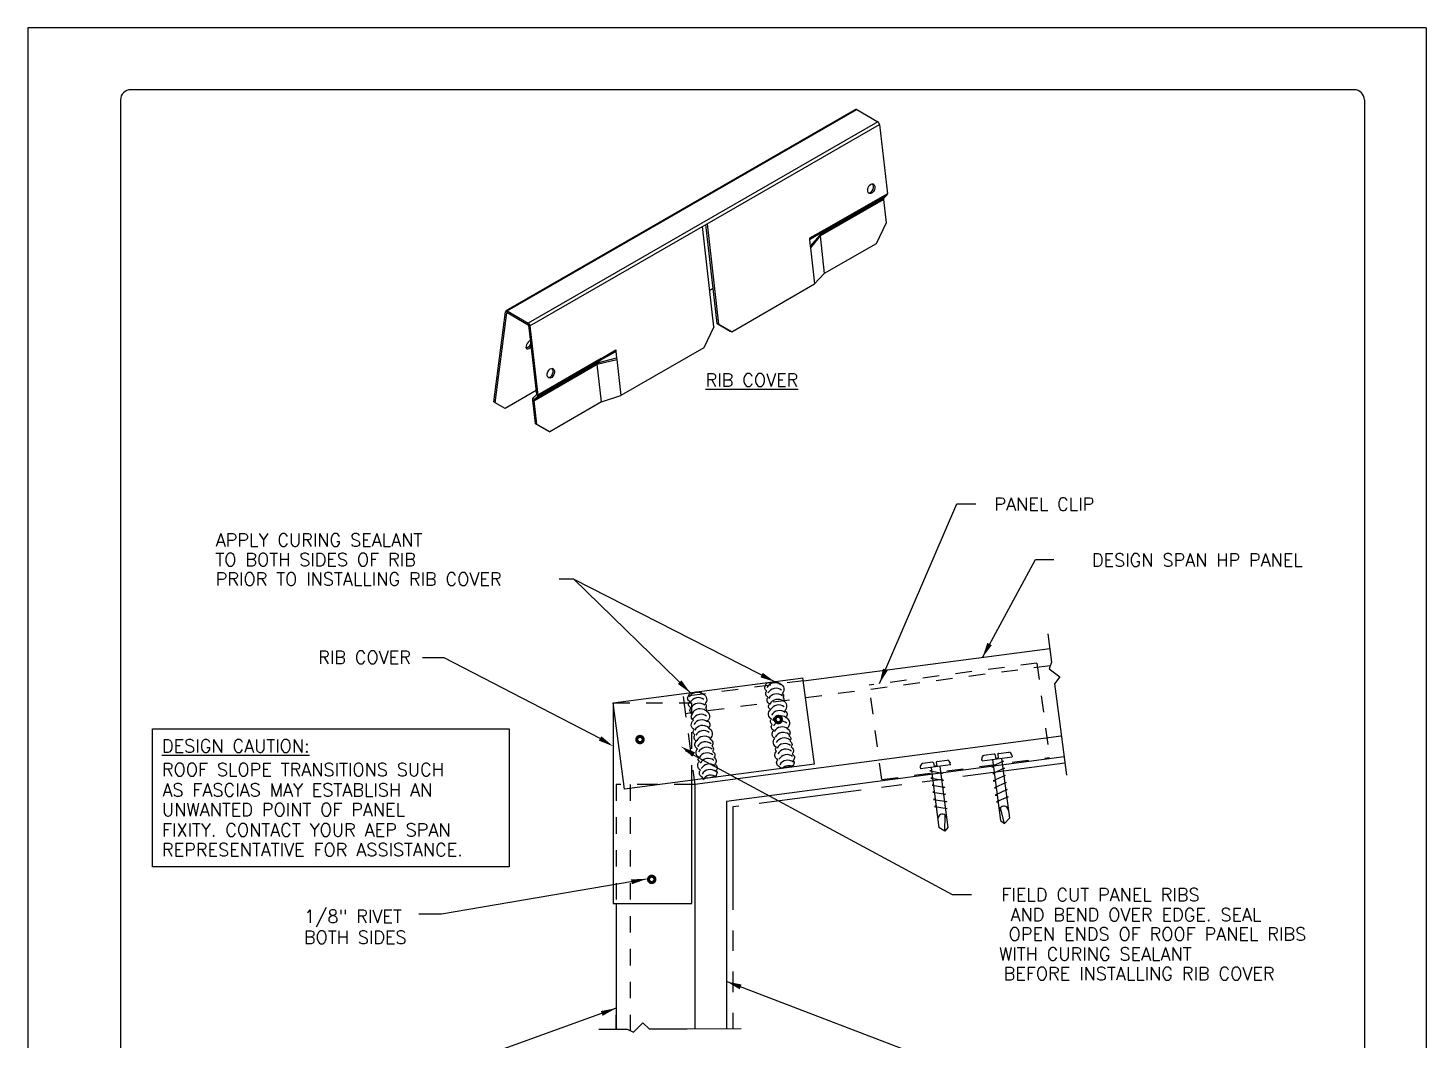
# Model space of a CAD drawing. Extents: x 109.9 to 118.4, y -14.4 to -3.4.
# Drawn here: x 109.86 to 118.36, y -9.58 to -3.43 of the extents above; entities that cross this region are included whole.
import ezdxf
from ezdxf.enums import TextEntityAlignment as Align

# ---------------------------------------------------------------- set-up
doc = ezdxf.new("R2010")
doc.units = 0
doc.header["$LTSCALE"] = 0.5
doc.header["$MEASUREMENT"] = 0
doc.linetypes.add('HIDDEN', pattern=[0.375, 0.25, -0.125])
doc.linetypes.add('PHANTOM', pattern=[2.5, 1.25, -0.25, 0.25, -0.25, 0.25, -0.25])
for name, color, linetype in [('BORDER', 9, 'CONTINUOUS'), ('DIM', 4, 'CONTINUOUS'), ('DWG', 2, 'CONTINUOUS')]:
    doc.layers.add(name, color=color, linetype=linetype)
doc.styles.get("Standard").update_dxf_attribs({"font": 'romans.shx'})

msp = doc.modelspace()

# ---------------------------------------------------------------- linework, layer by layer
at = {"layer": 'BORDER'}
for p, q in [((118.3565, -3.4315), (109.8565, -3.4315)), ((109.8565, -3.4315), (109.8565, -14.4315)), ((118.3565, -3.4315), (118.3565, -14.4315)), ((117.919, -3.8065), (110.4815, -3.8065)), ((110.419, -3.869), (110.419, -13.994)), ((117.9815, -3.869), (117.9815, -13.994))]:
    msp.add_line(p, q, dxfattribs=at)
for centre, start, end in [((110.4815, -3.869), 90, 180), ((117.919, -3.869), 0, 90)]:
    msp.add_arc(centre, 0.0625, start, end, dxfattribs=at)
at = {"layer": 'DIM', "color": 5}
for p, q in [((115.0334, -7.4149), (115.503, -6.3223)), ((115.503, -6.3223), (115.6202, -6.3223)), ((115.659, -7.256), (115.9826, -6.6615)), ((115.9826, -6.6615), (116.0929, -6.6615)), ((113.1747, -6.7807), (113.0861, -6.7807)), ((113.1747, -6.7807), (113.8822, -7.4696)), ((113.1747, -6.7807), (114.3992, -7.4053)), ((112.3878, -7.2591), (112.2555, -7.2591)), ((113.3351, -7.7486), (112.3878, -7.2591)), ((113.8518, -7.8213), (115.4761, -8.6967)), ((113.6164, -8.603), (112.3699, -8.8174)), ((115.4761, -8.6967), (115.5938, -8.6967)), ((112.3699, -8.8174), (112.2329, -8.8174)), ((115.4467, -9.7394), (114.1029, -9.2255)), ((113.4318, -9.3882), (112.6551, -9.6689))]:
    msp.add_line(p, q, dxfattribs=at)
msp.add_lwpolyline([(110.6132, -7.6912), (112.7816, -7.6912), (112.7816, -8.5287), (110.6132, -8.5287)], close=True, dxfattribs=at)
for points in [[(115.6889, -7.1679), (115.7161, -7.1822), (115.6596, -7.2569)], [(114.3098, -7.3774), (114.3236, -7.3499), (114.3992, -7.4053)], [(115.0554, -7.3238), (115.0837, -7.3359), (115.0334, -7.4149)], [(113.8075, -7.4176), (113.8293, -7.3958), (113.8839, -7.4719)], [(113.3271, -7.7618), (113.343, -7.7354), (113.4143, -7.7963)], [(113.9124, -7.8334), (113.8959, -7.8594), (113.826, -7.797)], [(113.5281, -8.6346), (113.5227, -8.6043), (113.6164, -8.603)], [(114.1948, -9.2442), (114.1838, -9.273), (114.103, -9.2256)], [(113.3502, -9.4342), (113.3397, -9.4053), (113.4318, -9.3882)]]:
    msp.add_solid(points, dxfattribs=at)
at = {"layer": 'DWG'}
for p, q in [((114.8876, -3.9267), (112.7628, -5.1503)), ((112.7702, -5.1511), (114.8951, -3.9274)), ((114.8951, -3.9274), (115.023, -4.0011)), ((115.023, -4.0011), (112.8982, -5.2247)), ((113.9852, -4.6214), (115.0335, -4.0177)), ((115.0335, -4.0177), (115.0813, -4.4385)), ((114.6721, -4.6952), (115.0574, -4.4733)), ((115.0595, -4.4654), (114.6746, -4.687)), ((114.6939, -4.6683), (115.0793, -4.4464)), ((115.0813, -4.4385), (114.696, -4.6604)), ((115.0574, -4.4733), (115.0736, -4.6156)), ((115.0793, -4.4464), (115.0595, -4.4654)), ((112.9087, -5.2413), (113.957, -4.6377)), ((113.957, -4.6377), (113.9852, -4.6214)), ((114.0263, -5.2477), (113.957, -4.6377)), ((114.0461, -5.2279), (113.9777, -4.6257)), ((113.9852, -4.6214), (114.0545, -5.2314)), ((114.696, -4.6604), (114.6073, -4.7091)), ((114.6939, -4.6683), (114.6084, -4.7189)), ((114.6939, -4.6683), (114.6795, -4.6822)), ((115.0736, -4.6156), (115.0127, -4.743)), ((114.6073, -4.7091), (114.6084, -4.7189)), ((114.6084, -4.7189), (114.6128, -4.7576)), ((114.6693, -4.6929), (114.6128, -4.7576)), ((114.6128, -4.7576), (114.6139, -4.7674)), ((114.6721, -4.6952), (114.6139, -4.7674)), ((114.6721, -4.6952), (114.6981, -4.9242)), ((115.0127, -4.743), (114.6981, -4.9242)), ((114.6139, -4.7674), (114.6389, -4.9872)), ((114.6981, -4.9242), (114.6389, -4.9872)), ((114.1351, -5.2773), (114.6389, -4.9872)), ((114.022, -5.0155), (114.0012, -5.0274)), ((112.6882, -5.7029), (112.7597, -5.1556)), ((112.6966, -5.7091), (112.7681, -5.1618)), ((112.77, -5.1607), (112.7681, -5.1618)), ((112.7702, -5.1511), (112.8982, -5.2247)), ((112.7702, -5.1609), (112.8982, -5.2345)), ((112.9003, -5.2379), (112.9481, -5.6586)), ((112.9087, -5.2413), (112.9565, -5.6621)), ((114.0263, -5.2477), (113.9654, -5.375)), ((114.0545, -5.2314), (114.0461, -5.2279)), ((114.0461, -5.2279), (114.1267, -5.2738)), ((114.1351, -5.2773), (114.0545, -5.2314)), ((114.1267, -5.2738), (114.1351, -5.2773)), ((113.32, -5.4671), (113.4355, -5.4356)), ((113.3398, -5.4481), (113.4311, -5.3969)), ((113.3419, -5.4402), (113.43, -5.3871)), ((113.43, -5.3871), (113.4311, -5.3969)), ((113.4311, -5.3969), (113.4355, -5.4356)), ((113.4355, -5.4356), (113.4366, -5.4454)), ((113.9654, -5.375), (113.4616, -5.6651)), ((112.9326, -5.6969), (113.318, -5.475)), ((113.32, -5.4671), (112.9346, -5.689)), ((112.9544, -5.67), (113.3398, -5.4481)), ((113.3419, -5.4402), (112.9565, -5.6621)), ((113.318, -5.475), (113.4366, -5.4454)), ((113.344, -5.704), (113.318, -5.475)), ((113.32, -5.4671), (113.3398, -5.4481)), ((113.4366, -5.4454), (113.4616, -5.6651)), ((112.9454, -5.6354), (112.7575, -5.7437)), ((112.9242, -5.6935), (112.9404, -5.8358)), ((112.9477, -5.6602), (112.9278, -5.6792)), ((112.9544, -5.67), (112.9346, -5.689)), ((113.344, -5.704), (113.4616, -5.6651)), ((112.6966, -5.7091), (112.6882, -5.7029)), ((112.7575, -5.7437), (112.6966, -5.7091)), ((112.9326, -5.6969), (112.9488, -5.8393)), ((113.344, -5.704), (113.0293, -5.8852)), ((112.9488, -5.8393), (112.9404, -5.8358)), ((112.9404, -5.8358), (113.0209, -5.8817)), ((113.0293, -5.8852), (112.9488, -5.8393)), ((113.0209, -5.8817), (113.0293, -5.8852)), ((116.0572, -7.1131), (116.0797, -7.2844)), ((114.571, -7.3985), (116.0688, -7.2015)), ((116.0797, -7.2844), (116.0657, -7.325)), ((113.4148, -7.5315), (114.5686, -7.3809)), ((114.6376, -7.905), (114.5685, -7.3797)), ((116.0657, -7.325), (116.1303, -7.3746)), ((116.1303, -7.3746), (116.0973, -7.4177)), ((116.0973, -7.4177), (116.1273, -7.646)), ((113.484, -8.0569), (113.4148, -7.5315)), ((116.1273, -7.646), (116.1703, -7.9724)), ((116.139, -7.7343), (113.911, -8.0277)), ((114.6376, -7.905), (113.484, -8.0569)), ((113.8918, -8.306), (113.8918, -8.011)), ((113.911, -8.0277), (113.911, -9.5122)), ((113.4148, -8.7522), (113.8918, -8.7522)), ((113.4318, -8.7522), (113.4318, -9.5152)), ((113.4318, -9.5152), (113.4318, -9.4288))]:
    msp.add_line(p, q, dxfattribs=at)
at = {"layer": 'DWG', "color": 46, "linetype": 'HIDDEN', "ltscale": 0.5}
for p, q in [((116.072, -7.3068), (113.8545, -7.5987)), ((115.9911, -7.2906), (114.9716, -7.4248)), ((115.9911, -7.2906), (116.0666, -7.864)), ((114.571, -7.3985), (113.8408, -7.4947)), ((115.0471, -7.9982), (114.9716, -7.4248)), ((113.4148, -7.5315), (113.8918, -7.5315)), ((113.8918, -8.011), (113.8918, -7.5315)), ((115.0471, -7.9982), (116.0666, -7.864)), ((113.4318, -8.0277), (113.4318, -8.7522)), ((113.5177, -8.0277), (113.5177, -9.524))]:
    msp.add_line(p, q, dxfattribs=at)
at = {"layer": 'DWG', "linetype": 'Continuous'}
for p, q in [((113.4148, -7.5315), (113.4148, -8.7522)), ((113.8918, -8.7522), (113.8918, -8.0277))]:
    msp.add_line(p, q, dxfattribs=at)
at = {"layer": 'DWG', "color": 46, "linetype": 'HIDDEN'}
for p, q in [((113.8408, -7.4947), (113.911, -8.0277)), ((113.911, -8.0277), (113.4318, -8.0277))]:
    msp.add_line(p, q, dxfattribs=at)
at = {"layer": 'DWG', "color": 46}
for p, q in [((116.1557, -7.8612), (114.1029, -8.1315)), ((115.357, -7.8929), (115.2946, -7.9011)), ((115.3629, -7.8973), (115.3656, -7.9176)), ((115.3789, -7.895), (115.3816, -7.9155)), ((115.3832, -7.8891), (115.4457, -7.8809)), ((115.4658, -7.9099), (115.4642, -7.8992)), ((115.6569, -7.8847), (115.6556, -7.874)), ((115.6569, -7.8847), (115.8399, -7.8606)), ((115.7312, -7.8433), (115.6688, -7.8515)), ((115.7878, -7.8876), (115.7158, -7.9197)), ((115.7216, -7.8773), (115.7214, -7.8762)), ((115.7216, -7.8773), (115.7702, -8.2469)), ((115.737, -7.8478), (115.7397, -7.8684)), ((115.7397, -7.8684), (115.7557, -7.8663)), ((115.753, -7.8459), (115.7557, -7.8663)), ((115.7575, -7.8402), (115.82, -7.8319)), ((115.7755, -7.8709), (115.7753, -7.8691)), ((115.7755, -7.8709), (115.8231, -8.2326)), ((115.7775, -7.8863), (115.7878, -7.8876)), ((115.8385, -7.8503), (115.8399, -7.8606)), ((115.2814, -7.9236), (115.2828, -7.934)), ((115.4658, -7.9099), (115.2828, -7.934)), ((115.3496, -7.9426), (115.34, -7.9465)), ((115.34, -7.9465), (115.4179, -7.9589)), ((115.3553, -7.9853), (115.3452, -7.9894)), ((115.3452, -7.9894), (115.4231, -8.0018)), ((115.3476, -7.9272), (115.3474, -7.9255)), ((115.3476, -7.9272), (115.3952, -8.2889)), ((115.3816, -7.9155), (115.3656, -7.9176)), ((115.4014, -7.9195), (115.4012, -7.9184)), ((115.4014, -7.9195), (115.45, -8.289)), ((115.418, -7.9597), (115.4072, -7.9641)), ((115.716, -7.9205), (115.7275, -7.922)), ((115.7939, -7.9303), (115.7219, -7.9624)), ((115.7219, -7.9624), (115.733, -7.9638)), ((115.7975, -7.9734), (115.7255, -8.0055)), ((115.7831, -7.929), (115.7939, -7.9303)), ((115.7889, -7.9724), (115.7975, -7.9734)), ((115.361, -8.0287), (115.3529, -8.032)), ((115.3529, -8.032), (115.4307, -8.0443)), ((115.3666, -8.0713), (115.3578, -8.0749)), ((115.3578, -8.0749), (115.4357, -8.0872)), ((115.4231, -8.0018), (115.4128, -8.006)), ((115.4307, -8.0443), (115.4185, -8.0493)), ((115.7255, -8.0055), (115.7387, -8.0072)), ((115.8038, -8.0162), (115.7319, -8.0482)), ((115.7319, -8.0482), (115.7443, -8.0498)), ((115.8103, -8.0598), (115.7369, -8.0925)), ((115.7945, -8.015), (115.8038, -8.0162)), ((115.8002, -8.0585), (115.8103, -8.0598)), ((114.1029, -8.1315), (114.1029, -9.5109)), ((115.3723, -8.1149), (115.3629, -8.1187)), ((115.3629, -8.1187), (115.4423, -8.1313)), ((115.3785, -8.1573), (115.3678, -8.1616)), ((115.4357, -8.0872), (115.4241, -8.0919)), ((115.4423, -8.1313), (115.4299, -8.1363)), ((115.7369, -8.0925), (115.7501, -8.0942)), ((115.8167, -8.1025), (115.7447, -8.1346)), ((115.7447, -8.1346), (115.7552, -8.1348)), ((115.8052, -8.1011), (115.8167, -8.1025)), ((115.3678, -8.1616), (115.4457, -8.174)), ((115.4315, -8.3125), (115.4321, -8.215)), ((115.4457, -8.174), (115.4355, -8.1769)), ((115.7942, -8.2648), (115.7684, -8.1707)), ((115.7942, -8.2648), (115.8231, -8.2326)), ((115.4315, -8.3125), (115.3952, -8.2889)), ((115.45, -8.289), (115.4315, -8.3125)), ((115.7702, -8.2469), (115.7942, -8.2648)), ((113.3263, -9.5159), (113.4991, -9.5148)), ((113.4991, -9.5148), (113.5376, -9.5337)), ((113.5376, -9.5337), (113.5948, -9.4758)), ((113.5948, -9.4758), (113.6335, -9.5139)), ((113.6335, -9.5139), (113.8638, -9.5125)), ((113.8638, -9.5125), (114.1929, -9.5103))]:
    msp.add_line(p, q, dxfattribs=at)
at = {"layer": 'DWG', "linetype": 'PHANTOM'}
for p, q in [((116.1607, -7.8993), (114.1413, -8.1651)), ((114.1413, -8.1651), (114.1413, -9.5107))]:
    msp.add_line(p, q, dxfattribs=at)
at = {"layer": 'DWG', "color": 46}
for points in [[(113.9615, -7.4802, -0.520567), (113.9733, -7.5382, -0.520567), (113.9754, -7.5627, -0.520567), (113.9796, -7.5823, -0.520567), (113.9879, -7.6424, -0.520567), (113.9947, -7.6839, -0.520567), (114.0024, -7.7521, -0.520567), (114.0136, -7.7957, -0.520567), (114.018, -7.8282, -0.520567), (114.027, -7.864, -0.520567), (114.0325, -7.9054, -0.520567), (114.0392, -7.9467, -0.520567), (114.0425, -7.9658, -0.520567), (114.0235, -7.9825, -0.122586), (113.9798, -7.9892, -0.520567), (113.9552, -7.9836, -0.520567), (113.9452, -7.9411, -0.520567), (113.9385, -7.8896, -0.520567), (113.9374, -7.865, -0.520567), (113.9274, -7.8124, -0.520567), (113.9207, -7.7632, -0.520567), (113.9118, -7.7263, -0.520567), (113.9074, -7.695, -0.520567), (113.9018, -7.6374, -0.520567), (113.8962, -7.6016, -0.520567), (113.8873, -7.5625, -0.520567), (113.8795, -7.5233, -0.520567), (113.8728, -7.4897, -0.520567), (113.9008, -7.473, -0.301124)], [(114.4309, -7.4168, -0.520567), (114.4428, -7.4749, -0.520567), (114.4449, -7.4993, -0.520567), (114.449, -7.5189, -0.520567), (114.4574, -7.579, -0.520567), (114.4641, -7.6205, -0.520567), (114.4719, -7.6888, -0.520567), (114.4831, -7.7324, -0.520567), (114.4875, -7.7648, -0.520567), (114.4964, -7.8006, -0.520567), (114.502, -7.842, -0.520567), (114.5087, -7.8834, -0.520567), (114.512, -7.9024, -0.520567), (114.493, -7.9192, -0.122586), (114.4493, -7.9259, -0.520567), (114.4247, -7.9202, -0.520567), (114.4147, -7.8777, -0.520567), (114.408, -7.8263, -0.520567), (114.4069, -7.8017, -0.520567), (114.3969, -7.7491, -0.520567), (114.3902, -7.6999, -0.520567), (114.3813, -7.663, -0.520567), (114.3768, -7.6316, -0.520567), (114.3713, -7.5741, -0.520567), (114.3657, -7.5383, -0.520567), (114.3568, -7.4991, -0.520567), (114.349, -7.46, -0.520567), (114.3423, -7.4264, -0.520567), (114.3703, -7.4097, -0.301124)]]:
    msp.add_lwpolyline(points, format="xyb", close=True, dxfattribs=at)
at = {"layer": 'DWG', "color": 46, "const_width": 0.0192}
for points in [[(114.399, -7.6337, 1), (114.4374, -7.6337, 1)], [(113.5582, -7.7554, 1), (113.5966, -7.7554, 1)], [(113.6296, -8.605, 1), (113.668, -8.605, 1)]]:
    msp.add_lwpolyline(points, format="xyb", close=True, dxfattribs=at)
at = {"layer": 'DWG', "color": 46}
for centre, radius, start, end in [((113.9257, -7.5226), 0.0556, 51.85174, 150.63337), ((114.398, -7.4659), 0.0556, 51.85174, 150.63337), ((114.4036, -7.4996), 0.0556, 51.85174, 150.63337), ((114.4091, -7.5334), 0.0556, 51.85174, 150.63337), ((113.9313, -7.5564), 0.0556, 51.85174, 150.63337), ((113.9369, -7.5901), 0.0556, 51.85174, 150.63337), ((114.4147, -7.5671), 0.0556, 51.85174, 150.63337), ((114.4203, -7.6009), 0.0556, 51.85174, 150.63337), ((113.9425, -7.6239), 0.0556, 51.85174, 150.63337), ((113.9481, -7.6577), 0.0556, 51.85174, 150.63337), ((113.9537, -7.6914), 0.0556, 51.85174, 150.63337), ((114.4259, -7.6347), 0.0556, 51.85174, 150.63337), ((114.4312, -7.6664), 0.0556, 51.85174, 150.63337), ((114.4367, -7.7002), 0.0556, 51.85174, 150.63337), ((113.9592, -7.7252), 0.0556, 51.85174, 150.63337), ((113.9645, -7.7569), 0.0556, 51.85174, 150.63337), ((114.4423, -7.7339), 0.0556, 51.85174, 150.63337), ((114.4479, -7.7677), 0.0556, 51.85174, 150.63337), ((113.9701, -7.7907), 0.0556, 51.85174, 150.63337), ((113.9757, -7.8245), 0.0556, 51.85174, 150.63337), ((113.9813, -7.8582), 0.0556, 51.85174, 150.63337), ((114.4535, -7.8015), 0.0556, 51.85174, 150.63337), ((114.4591, -7.8352), 0.0556, 51.85174, 150.63337), ((114.4647, -7.869), 0.0556, 51.85174, 150.63337), ((113.9869, -7.892), 0.0556, 51.85174, 150.63337), ((113.9924, -7.9257), 0.0556, 51.85174, 150.63337), ((113.998, -7.9595), 0.0556, 51.85174, 150.63337), ((114.4703, -7.9027), 0.0556, 51.85174, 150.63337), ((114.4759, -7.9365), 0.0556, 51.85174, 150.63337), ((115.3029, -7.9211), 0.0216, 112.53341, 186.76034), ((115.3578, -7.898), 0.00518, 8.23966, 98.23966), ((115.384, -7.8942), 0.00518, 98.23966, 188.23966), ((115.4429, -7.9023), 0.0216, 8.23966, 82.46659), ((115.677, -7.8714), 0.0216, 112.53341, 186.76034), ((115.7318, -7.8484), 0.00518, 6.76034, 96.76034), ((115.7581, -7.8453), 0.00518, 96.76034, 186.76034), ((115.8171, -7.8533), 0.0216, 8.23966, 82.46659), ((114.0036, -7.9932), 0.0556, 51.85174, 150.63337), ((114.0092, -8.027), 0.0556, 51.85174, 150.63337), ((114.4814, -7.9702), 0.0556, 60.61824, 134.38176), ((115.4157, -8.2367), 0.0272, 6.5749, 189.77289), ((115.7898, -8.1874), 0.0272, 5.22711, 188.4251)]:
    msp.add_arc(centre, radius, start, end, dxfattribs=at)
at = {"layer": 'DWG'}
for centre, major_axis, ratio, start_param, end_param in [((114.8951, -3.9397), (-0.0075, 0.013), 0.578093, 5.499721, 6.283185), ((115.023, -4.0134), (-0.0075, 0.013), 0.578093, 4.068551, 5.499721), ((114.9753, -4.4042), (-0.0119, -0.0289), 0.652612, 0.224804, 2.916789), ((115.068, -4.4777), (-0.0075, 0.013), 0.578093, 0.14156, 0.926958), ((115.0708, -4.4342), (0.0075, -0.013), 0.578093, 0.14156, 0.926958), ((114.6855, -4.6561), (0.0075, -0.013), 0.578093, 0.14156, 0.55719), ((114.6855, -4.6561), (0.0075, -0.013), 0.578093, 0.55719, 0.926958), ((114.6826, -4.6996), (-0.0075, 0.013), 0.578093, 0.325905, 0.926958), ((112.7702, -5.1633), (-0.0075, 0.013), 0.578093, 5.499721, 6.930891), ((112.7702, -5.1633), (-0.0015, 0.0026), 0.578093, 5.499721, 6.930891), ((112.8982, -5.237), (0.0075, -0.013), 0.578093, 0.926958, 2.358128), ((112.8982, -5.237), (0.0015, -0.0026), 0.578093, 0.926958, 2.358128), ((112.9064, -5.3547), (-0.0186, -0.0251), 0.492323, 3.926359, 7.66623), ((112.898, -5.3485), (-0.0186, -0.0251), 0.492323, 0.346333, 1.742925), ((113.0272, -5.526), (-0.0119, -0.0289), 0.652612, 0.224804, 2.916789), ((113.3285, -5.4794), (-0.0075, 0.013), 0.578093, 0.14156, 0.926958), ((113.3313, -5.4359), (0.0075, -0.013), 0.578093, 0.14156, 0.55719), ((113.3313, -5.4359), (-0.0075, 0.013), 0.578093, 3.698783, 4.068551), ((112.9431, -5.7013), (-0.0135, 0.0234), 0.578093, 0.14156, 0.926958), ((112.9431, -5.7013), (-0.0075, 0.013), 0.578093, 0.14156, 0.926958), ((112.946, -5.6578), (0.0015, -0.0026), 0.578093, 0.14156, 0.926958), ((112.946, -5.6578), (0.0075, -0.013), 0.578093, 0.14156, 0.926958)]:
    msp.add_ellipse(centre, major_axis=major_axis, ratio=ratio, start_param=start_param, end_param=end_param, dxfattribs=at)
for centre in [(114.9837, -4.4077), (113.0356, -5.5295)]:
    msp.add_ellipse(centre, major_axis=(-0.0119, -0.0289), ratio=0.652612, dxfattribs=at)
msp.add_open_spline([(114.6795, -4.6822), (114.6759, -4.6856), (114.6725, -4.6892), (114.6693, -4.6929)], degree=3, dxfattribs=at)

# ---------------------------------------------------------------- texts
at = {"layer": 'DIM'}
for s, p in [('%%URIB COVER', (113.9765, -5.6099)), ('%%UDESIGN CAUTION:', (110.6712, -7.8337)), ('ROOF SLOPE TRANSITIONS SUCH', (110.6711, -7.9775)), ('AS FASCIAS MAY ESTABLISH AN', (110.6741, -8.1006)), ('UNWANTED POINT OF PANEL', (110.671, -8.2206)), ('FIXITY. CONTACT YOUR AEP SPAN', (110.6712, -8.3437)), ('REPRESENTATIVE FOR ASSISTANCE.', (110.6712, -8.4645))]:
    msp.add_text(s, height=0.07875, dxfattribs=at).set_placement(p)
for s, p in [('PANEL CLIP', (116.3396, -6.3645)), ('DESIGN SPAN HP PANEL', (117.6075, -6.7044)), ('RIB COVER', (112.1848, -7.2954)), ('1/8" RIVET', (112.1293, -8.8694)), ('BOTH SIDES', (112.1588, -8.9958))]:
    msp.add_text(s, height=0.07875, dxfattribs=at).set_placement(p, align=Align.RIGHT)
for s, p in [('APPLY CURING SEALANT', (110.9981, -6.543)), ('TO BOTH SIDES OF RIB', (110.9961, -6.662)), ('PRIOR TO INSTALLING RIB COVER', (110.998, -6.7804))]:
    msp.add_text(s, height=0.07875, dxfattribs=at).set_placement(p, align=Align.MIDDLE_LEFT)
for s, p in [('FIELD CUT PANEL RIBS ', (116.4043, -8.6984)), (' AND BEND OVER EDGE. SEAL', (116.5659, -8.8198)), ('OPEN ENDS OF ROOF PANEL RIBS', (116.7229, -8.9373)), ('WITH CURING SEALANT', (116.3456, -9.0583)), ('BEFORE INSTALLING RIB COVER', (116.612, -9.1775))]:
    msp.add_text(s, height=0.07875, dxfattribs=at).set_placement(p, align=Align.MIDDLE)

doc.saveas('drawing.dxf')
